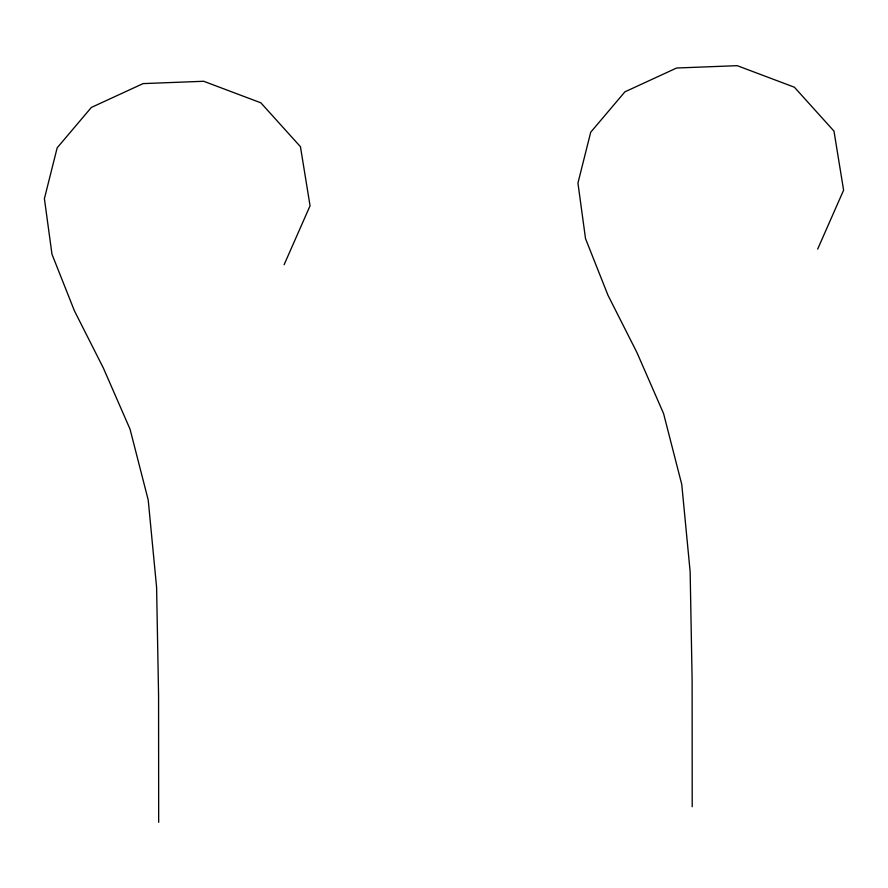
<?xml version="1.0" encoding="UTF-8"?>
<svg xmlns="http://www.w3.org/2000/svg" width="888" height="888" viewBox="0 0 888 888"><rect width="100%" height="100%" fill="white"/><g stroke="black" fill="none" stroke-linecap="round" stroke-linejoin="round"><path stroke-width="1.33" d="M284.105 264.735L310.056 205.794L300.444 146.698L260.85 102.819L203.696 81.274L143.079 83.605L91.364 107.437L57.165 147.83L44.4 198.657L51.981 254.234L74.448 310.878L103.408 368.143L130.059 429.204L148.218 500.022L156.599 587.334L158.575 695.515L158.674 822.321M817.648 249.139L843.6 190.199L833.976 131.102L794.394 87.224L737.24 65.679L676.623 68.01L624.897 91.841L590.709 132.234L577.944 183.061L585.525 238.639L607.991 295.282L636.94 352.547L663.591 413.608L681.762 484.426L690.143 571.739L692.118 679.919L692.207 806.726"/></g></svg>
